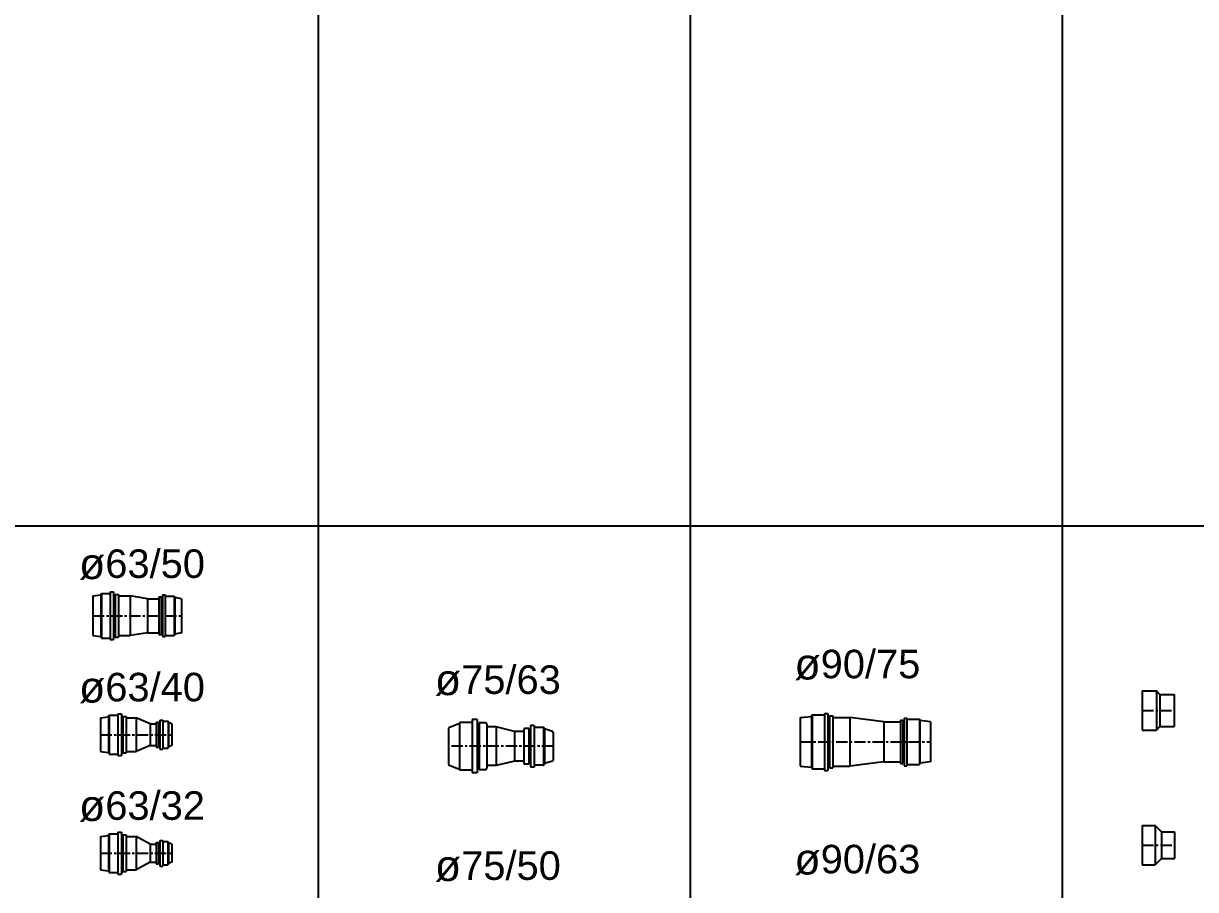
# Model space of a CAD drawing. Header units: millimetres. Extents: x 1218 to 72853, y -34712 to 16286.
# Drawn here: x 27168 to 30458, y -12348 to -9919 of the extents above; entities that cross this region are included whole.
import ezdxf

# ---------------------------------------------------------------- set-up
doc = ezdxf.new("R2010")
doc.units = ezdxf.units.MM
doc.linetypes.add('CENTER', pattern=[50.8, 31.75, -6.35, 6.35, -6.35])
doc.styles.get("Standard").update_dxf_attribs({"font": 'arial.ttf'})

# ---------------------------------------------------------------- blocks, each defined once
blk = doc.blocks.new('GIAM-D110x90 HDPE')
for p, q in [((-43.2, 55), (-43.2, -55)), ((-43.2, 55), (-3.2, 55)), ((6.8, 45), (-3.2, 55)), ((6.8, 45), (46.8, 45)), ((46.8, 45), (46.8, -45)), ((-43.2, -55), (-3.2, -55)), ((6.8, -45), (-3.2, -55)), ((6.8, -45), (46.8, -45))]:
    blk.add_line(p, q)
at = {"color": 8, "linetype": 'Continuous'}
for p, q in [((-3.2, 55), (-3.2, -55)), ((6.8, 45), (6.8, -45))]:
    blk.add_line(p, q, dxfattribs=at)
at = {"color": 8, "linetype": 'CENTER'}
blk.add_line((-43.2, 0), (46.8, 0), dxfattribs=at)
at = {"linetype": 'Continuous', "flags": 1}
for p in [(-43.2, 0), (46.8, 0)]:
    blk.add_attdef('AMC', p, '', height=0.5, dxfattribs=at)
blk = doc.blocks.new('GIAM-D110x75 HDPE')
for p, q in [((-41.7, 55), (-41.7, -55)), ((-41.7, 55), (-5.4, 55)), ((12.1, 37.5), (-5.4, 55)), ((12.1, 37.5), (48.3, 37.5)), ((48.3, 37.5), (48.3, -37.5)), ((-41.7, -55), (-5.4, -55)), ((12.1, -37.5), (-5.4, -55)), ((12.1, -37.5), (48.3, -37.5))]:
    blk.add_line(p, q)
at = {"color": 8, "linetype": 'Continuous'}
for p, q in [((-5.4, 55), (-5.4, -55)), ((12.1, 37.5), (12.1, -37.5))]:
    blk.add_line(p, q, dxfattribs=at)
at = {"color": 8, "linetype": 'CENTER'}
blk.add_line((-41.7, 0), (48.3, 0), dxfattribs=at)
at = {"linetype": 'Continuous', "flags": 1}
for p in [(-41.7, 0), (48.3, 0)]:
    blk.add_attdef('AMC', p, '', height=0.5, dxfattribs=at)
blk = doc.blocks.new('GIAM-D90x75 HDPE')
at = {"linetype": 'Continuous'}
for p, q in [((-158.9, 68.4), (-126.9, 71.3)), ((-158.9, 68.4), (-158.9, -68.4)), ((-126.9, 71.3), (-125, 75.7)), ((-125, 75.7), (-90.6, 75.7)), ((-90.6, 79.9), (-80.8, 79.9)), ((-76.4, 68.4), (-80.8, 68.4)), ((-76.4, 72.7), (-66.9, 72.7)), ((-66.9, 72.7), (-66.9, -72.7)), ((-66.9, 68.4), (-19.5, 68.4)), ((75.8, 56.1), (-19.5, 68.4)), ((133.3, 66.9), (141.2, 66.9)), ((75.8, 56.1), (123.2, 56.1)), ((123.2, 61.1), (123.2, -61.1)), ((123.2, 61.1), (129.8, 61.1)), ((129.8, 56.1), (133.3, 56.1)), ((141.2, 63.6), (176, 63.6)), ((177.6, 60), (176, 63.6)), ((206.8, 56.1), (177.6, 60)), ((206.8, 56.1), (206.8, -56.1)), ((75.8, -56.1), (-19.5, -68.4)), ((75.8, -56.1), (123.2, -56.1)), ((123.2, -61.1), (129.8, -61.1)), ((129.8, -56.1), (133.3, -56.1)), ((141.2, -63.6), (176, -63.6)), ((177.6, -60), (176, -63.6)), ((206.8, -56.1), (177.6, -60)), ((-158.9, -68.4), (-126.9, -71.3)), ((-126.9, -71.3), (-125, -75.7)), ((-125, -75.7), (-90.6, -75.7)), ((-90.6, -79.9), (-80.8, -79.9)), ((-76.4, -68.4), (-80.8, -68.4)), ((-76.4, -72.7), (-66.9, -72.7)), ((-66.9, -68.4), (-19.5, -68.4)), ((133.3, -66.9), (141.2, -66.9))]:
    blk.add_line(p, q, dxfattribs=at)
at = {"color": 8, "linetype": 'Continuous'}
for p, q in [((-126.9, 71.3), (-126.9, -71.3)), ((-125, 75.7), (-125, -75.7)), ((-90.6, 79.9), (-90.6, -79.9)), ((-80.8, 79.9), (-80.8, -79.9)), ((-76.4, 72.7), (-76.4, -72.7)), ((-19.5, 68.4), (-19.5, -68.4)), ((133.3, 66.9), (133.3, -66.9)), ((141.2, 66.9), (141.2, -66.9)), ((75.8, 56.1), (75.8, -56.1)), ((129.8, 61.1), (129.8, -61.1)), ((176, 63.6), (176, -63.6)), ((177.6, 60), (177.6, -60))]:
    blk.add_line(p, q, dxfattribs=at)
at = {"color": 8, "linetype": 'CENTER'}
blk.add_line((-158.9, 0), (206.8, 0), dxfattribs=at)
at = {"linetype": 'Continuous', "flags": 1}
for p in [(-90.6, 0), (141.2, 0)]:
    blk.add_attdef('AMC', p, '', height=0.5, dxfattribs=at)
blk = doc.blocks.new('GIAM-D75x63 HDPE')
at = {"linetype": 'Continuous', "extrusion": (5.55112e-17, 1, -2.37218e-16)}
for p, q in [((-81.1, 67.1), (-114, 67.1)), ((-66.9, 74.9), (-81.1, 74.9)), ((-44.3, 66.2), (-60.7, 66.2)), ((-146.9, 50.4), (-146.9, -50.4)), ((-143.2, 53.8), (-116.3, 64.4)), ((-60.7, 59.9), (-66.9, 59.9)), ((-39.8, 61.7), (-39.8, -61.7)), ((-13.5, 54.3), (-39.8, 54.3)), ((37.9, 41.5), (-13.5, 54.3)), ((64.2, 41.5), (37.9, 41.5)), ((64.2, 46.7), (64.2, -46.7)), ((78.8, 49.9), (67.4, 49.9)), ((83.2, 45.9), (78.8, 45.9)), ((93.1, 58.5), (83.2, 58.5)), ((119.7, 53), (93.1, 53)), ((122.6, 48.5), (121.2, 51.8)), ((144.3, 41.8), (122.6, 48.5)), ((146.9, 38.7), (146.9, -38.7)), ((-143.2, -53.8), (-116.3, -64.4)), ((-60.7, -59.9), (-66.9, -59.9)), ((-13.5, -54.3), (-39.8, -54.3)), ((37.9, -41.5), (-13.5, -54.3)), ((64.2, -41.5), (37.9, -41.5)), ((78.8, -49.9), (67.4, -49.9)), ((83.2, -45.9), (78.8, -45.9)), ((93.1, -58.5), (83.2, -58.5)), ((119.7, -53), (93.1, -53)), ((122.6, -48.5), (121.2, -51.8)), ((144.3, -41.8), (122.6, -48.5)), ((-81.1, -67.1), (-114, -67.1)), ((-66.9, -74.9), (-81.1, -74.9)), ((-44.3, -66.2), (-60.7, -66.2))]:
    blk.add_line(p, q, dxfattribs=at)
at = {"color": 8, "linetype": 'Continuous', "extrusion": (5.55112e-17, 1, -2.37218e-16)}
for p, q in [((-81.1, 74.9), (-81.1, -74.9)), ((-66.9, 74.9), (-66.9, -74.9)), ((-60.7, 66.2), (-60.7, -66.2)), ((-116.3, 64.9), (-116.3, -64.9)), ((-13.5, 54.3), (-13.5, -54.3)), ((37.9, 41.5), (37.9, -41.5)), ((78.8, 49.9), (78.8, -49.9)), ((83.2, 58.5), (83.2, -58.5)), ((93.1, 58.5), (93.1, -58.5)), ((119.7, 53), (119.7, -53)), ((122.6, 48.5), (122.6, -48.5))]:
    blk.add_line(p, q, dxfattribs=at)
at = {"color": 8, "linetype": 'CENTER'}
blk.add_line((146.9, 0), (-146.9, 0), dxfattribs=at)
at = {"linetype": 'Continuous'}
for centre, radius, start, end in [((-114, 64.9), 2.22, 90, 180), ((-44.3, 61.7), 4.5, 0, 90), ((-141.5, 48.4), 5.76, 107.8072, 159.6885), ((67.4, 46.7), 3.15, 90, 180), ((119.3, 50.9), 2.05, 23.5322, 80.2214), ((143.7, 38.7), 3.15, 0, 79.0096), ((-141.5, -48.4), 5.76, 200.3115, 252.1928), ((-114, -64.9), 2.22, 180, 270), ((-44.3, -61.7), 4.5, 270, 0), ((67.4, -46.7), 3.15, 180, 270), ((119.3, -50.9), 2.05, 279.7786, 336.4678), ((143.7, -38.7), 3.15, 280.9904, 0)]:
    blk.add_arc(centre, radius, start, end, dxfattribs=at)
at = {"linetype": 'Continuous', "flags": 1}
for p in [(-81.1, 0), (93.1, 0)]:
    blk.add_attdef('AMC', p, '', height=0.5, dxfattribs=at)
blk = doc.blocks.new('GIAM-D63x50 HDPE')
at = {"color": 8, "linetype": 'Continuous'}
for p, q in [((-66, 66.9), (-66, -66.9)), ((-56.2, 66.9), (-56.2, -66.9)), ((-92.3, 58.3), (-92.3, -58.3)), ((-90.4, 62.7), (-90.4, -62.7)), ((-51.8, 59.7), (-51.8, -59.7)), ((-9.9, 55.4), (-9.9, -55.4)), ((38.5, 47.6), (38.5, -47.6)), ((77.5, 52.6), (77.5, -52.6)), ((80.9, 58.5), (80.9, -58.5)), ((88.8, 58.5), (88.8, -58.5)), ((113.7, 55.1), (113.7, -55.1)), ((115.2, 51.5), (115.2, -51.5))]:
    blk.add_line(p, q, dxfattribs=at)
at = {"linetype": 'Continuous'}
for p, q in [((-66, 66.9), (-56.2, 66.9)), ((-114.3, 55.4), (-92.3, 58.3)), ((-114.3, 55.4), (-114.3, -55.4)), ((-92.3, 58.3), (-90.4, 62.7)), ((-90.4, 62.7), (-66, 62.7)), ((-51.8, 55.4), (-56.2, 55.4)), ((-51.8, 59.7), (-42.3, 59.7)), ((-42.3, 59.7), (-42.3, -59.7)), ((-42.3, 55.4), (-9.9, 55.4)), ((38.5, 47.6), (-9.9, 55.4)), ((38.5, 47.6), (70.9, 47.6)), ((70.9, 52.6), (70.9, -52.6)), ((70.9, 52.6), (77.5, 52.6)), ((77.5, 47.6), (80.9, 47.6)), ((80.9, 58.5), (88.8, 58.5)), ((88.8, 55.1), (113.7, 55.1)), ((115.2, 51.5), (113.7, 55.1)), ((134.5, 47.6), (115.2, 51.5)), ((134.5, 47.6), (134.5, -47.6)), ((-114.3, -55.4), (-92.3, -58.3)), ((-92.3, -58.3), (-90.4, -62.7)), ((-90.4, -62.7), (-66, -62.7)), ((-51.8, -55.4), (-56.2, -55.4)), ((-51.8, -59.7), (-42.3, -59.7)), ((-42.3, -55.4), (-9.9, -55.4)), ((38.5, -47.6), (-9.9, -55.4)), ((38.5, -47.6), (70.9, -47.6)), ((70.9, -52.6), (77.5, -52.6)), ((77.5, -47.6), (80.9, -47.6)), ((80.9, -58.5), (88.8, -58.5)), ((88.8, -55.1), (113.7, -55.1)), ((115.2, -51.5), (113.7, -55.1)), ((134.5, -47.6), (115.2, -51.5)), ((-66, -66.9), (-56.2, -66.9))]:
    blk.add_line(p, q, dxfattribs=at)
at = {"color": 8, "linetype": 'CENTER'}
blk.add_line((-114.3, 0), (134.5, 0), dxfattribs=at)
at = {"linetype": 'Continuous', "flags": 1}
for p in [(-66, 0), (88.8, 0)]:
    blk.add_attdef('AMC', p, '', height=0.5, dxfattribs=at)
blk = doc.blocks.new('GIAM-D63x40 HDPE')
at = {"linetype": 'Continuous'}
for p, q in [((-104.9, 46.9), (-82.9, 49.8)), ((-104.9, 46.9), (-104.9, -46.9)), ((-82.9, 49.8), (-80.9, 54.3)), ((-80.9, 54.3), (-56.6, 54.3)), ((-56.6, 58.5), (-46.7, 58.5)), ((-42.4, 46.9), (-46.7, 46.9)), ((-42.4, 51.2), (-32.9, 51.2)), ((-32.9, 51.2), (-32.9, -51.2)), ((-32.9, 46.9), (-5.5, 46.9)), ((33.9, 30.2), (-5.5, 46.9)), ((51.3, 35.1), (51.3, -35.1)), ((51.3, 35.1), (57.9, 35.1)), ((61.4, 41), (69.3, 41)), ((69.3, 37.6), (84.2, 37.6)), ((85.7, 34.1), (84.2, 37.6)), ((94.9, 30.2), (85.7, 34.1)), ((33.9, 30.2), (51.3, 30.2)), ((57.9, 30.2), (61.4, 30.2)), ((94.9, 30.2), (94.9, -30.2)), ((33.9, -30.2), (-5.5, -46.9)), ((33.9, -30.2), (51.3, -30.2)), ((57.9, -30.2), (61.4, -30.2)), ((94.9, -30.2), (85.7, -34.1)), ((-104.9, -46.9), (-82.9, -49.8)), ((-82.9, -49.8), (-80.9, -54.3)), ((-80.9, -54.3), (-56.6, -54.3)), ((-56.6, -58.5), (-46.7, -58.5)), ((-42.4, -46.9), (-46.7, -46.9)), ((-42.4, -51.2), (-32.9, -51.2)), ((-32.9, -46.9), (-5.5, -46.9)), ((51.3, -35.1), (57.9, -35.1)), ((61.4, -41), (69.3, -41)), ((69.3, -37.6), (84.2, -37.6)), ((85.7, -34.1), (84.2, -37.6))]:
    blk.add_line(p, q, dxfattribs=at)
at = {"color": 8, "linetype": 'Continuous'}
for p, q in [((-82.9, 49.8), (-82.9, -49.8)), ((-80.9, 54.3), (-80.9, -54.3)), ((-56.6, 58.5), (-56.6, -58.5)), ((-46.7, 58.5), (-46.7, -58.5)), ((-42.4, 51.2), (-42.4, -51.2)), ((-5.5, 46.9), (-5.5, -46.9)), ((57.9, 35.1), (57.9, -35.1)), ((61.4, 41), (61.4, -41)), ((69.3, 41), (69.3, -41)), ((84.2, 37.6), (84.2, -37.6)), ((85.7, 34.1), (85.7, -34.1)), ((33.9, 30.2), (33.9, -30.2))]:
    blk.add_line(p, q, dxfattribs=at)
at = {"color": 8, "linetype": 'CENTER'}
blk.add_line((-104.9, 0), (94.9, 0), dxfattribs=at)
at = {"linetype": 'Continuous', "flags": 1}
for p in [(-56.6, 0), (69.3, 0)]:
    blk.add_attdef('AMC', p, '', height=0.5, dxfattribs=at)
blk = doc.blocks.new('GIAM-D63x32 HDPE')
at = {"linetype": 'Continuous'}
for p, q in [((-94.1, 46.9), (-72.1, 49.8)), ((-94.1, 46.9), (-94.1, -46.9)), ((-72.1, 49.8), (-70.2, 54.3)), ((-70.2, 54.3), (-45.8, 54.3)), ((-45.8, 58.5), (-35.9, 58.5)), ((-31.6, 46.9), (-35.9, 46.9)), ((-31.6, 51.2), (-22.1, 51.2)), ((-22.1, 51.2), (-22.1, -51.2)), ((-22.1, 46.9), (5.3, 46.9)), ((44.7, 25.2), (5.3, 46.9)), ((72.2, 36), (80.1, 36)), ((44.7, 25.2), (62.1, 25.2)), ((62.1, 30.1), (62.1, -30.1)), ((62.1, 30.1), (68.7, 30.1)), ((68.7, 25.2), (72.2, 25.2)), ((80.1, 32.6), (94.9, 32.6)), ((96.5, 29.1), (94.9, 32.6)), ((105.7, 25.2), (96.5, 29.1)), ((105.7, 25.2), (105.7, -25.2)), ((44.7, -25.2), (5.3, -46.9)), ((44.7, -25.2), (62.1, -25.2)), ((62.1, -30.1), (68.7, -30.1)), ((68.7, -25.2), (72.2, -25.2)), ((80.1, -32.6), (94.9, -32.6)), ((96.5, -29.1), (94.9, -32.6)), ((105.7, -25.2), (96.5, -29.1)), ((-94.1, -46.9), (-72.1, -49.8)), ((-72.1, -49.8), (-70.2, -54.3)), ((-70.2, -54.3), (-45.8, -54.3)), ((-45.8, -58.5), (-35.9, -58.5)), ((-31.6, -46.9), (-35.9, -46.9)), ((-31.6, -51.2), (-22.1, -51.2)), ((-22.1, -46.9), (5.3, -46.9)), ((72.2, -36), (80.1, -36))]:
    blk.add_line(p, q, dxfattribs=at)
at = {"color": 8, "linetype": 'Continuous'}
for p, q in [((-72.1, 49.8), (-72.1, -49.8)), ((-70.2, 54.3), (-70.2, -54.3)), ((-45.8, 58.5), (-45.8, -58.5)), ((-35.9, 58.5), (-35.9, -58.5)), ((-31.6, 51.2), (-31.6, -51.2)), ((5.3, 46.9), (5.3, -46.9)), ((72.2, 36), (72.2, -36)), ((80.1, 36), (80.1, -36)), ((44.7, 25.2), (44.7, -25.2)), ((68.7, 30.1), (68.7, -30.1)), ((94.9, 32.6), (94.9, -32.6)), ((96.5, 29.1), (96.5, -29.1))]:
    blk.add_line(p, q, dxfattribs=at)
at = {"color": 8, "linetype": 'CENTER'}
blk.add_line((-94.1, 0), (105.7, 0), dxfattribs=at)
at = {"linetype": 'Continuous', "flags": 1}
for p in [(-45.8, 0), (80.1, 0)]:
    blk.add_attdef('AMC', p, '', height=0.5, dxfattribs=at)

msp = doc.modelspace()

# ---------------------------------------------------------------- linework, layer by layer
at = {"linetype": 'Continuous'}
for p, q in [((27995.4, -5474.9), (27995.4, -14643.9)), ((29039.4, -5474.9), (29039.4, -14643.9)), ((30083.5, -5474.9), (30083.5, -14643.9)), ((20687, -11328.4), (46860, -11328.4))]:
    msp.add_line(p, q, dxfattribs=at)

# ---------------------------------------------------------------- block references
at = {"color": 1}
for name, p in [('GIAM-D63x50 HDPE', (27477.6, -11580.5)), ('GIAM-D110x90 HDPE', (30350.7, -11846)), ('GIAM-D63x40 HDPE', (27489.8, -11914.1)), ('GIAM-D75x63 HDPE', (28508.2, -11946.6)), ('GIAM-D90x75 HDPE', (29506.5, -11934.2)), ('GIAM-D110x75 HDPE', (30349.7, -12223.8)), ('GIAM-D63x32 HDPE', (27479, -12246.4))]:
    msp.add_blockref(name, p, dxfattribs=at)

# ---------------------------------------------------------------- texts
at = {"color": 2, "ltscale": 500, "char_height": 80, "attachment_point": 1}
for s, insert in [('{\\H1.08333x;ø\\A1;\\H0.92308x;63/50}', (27324.1, -11391.1)), ('{\\H1.08333x;ø\\A1;\\H0.92308x;90/75}', (29331.6, -11672.6)), ('{\\H1.08333x;ø\\A1;\\H0.92308x;63/40}', (27324.1, -11737.3)), ('{\\H1.08333x;ø\\A1;\\H0.92308x;75/63}', (28322.7, -11716.4)), ('{\\H1.08333x;ø\\A1;\\H0.92308x;63/32}', (27324.1, -12069.5)), ('{\\H1.08333x;ø\\A1;\\H0.92308x;90/63}', (29331.6, -12219.6)), ('{\\H1.08333x;ø\\A1;\\H0.92308x;75/50}', (28322.7, -12237.9))]:
    msp.add_mtext_dynamic_manual_height_columns(s, width=2693.132, gutter_width=15, heights=[91.3], dxfattribs=dict(at, insert=insert))

doc.saveas('drawing.dxf')
